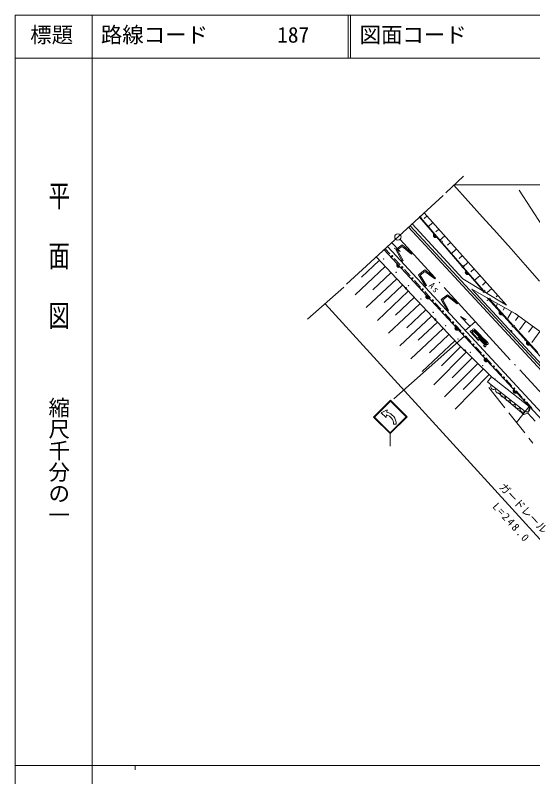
# Model space of a CAD drawing. Units: millimetres, scale not verified. Extents: x -61140 to 578860, y -202464 to 157536.
# Drawn here: x -61140 to 59673, y -20055 to 157536 of the extents above; entities that cross this region are included whole.
import ezdxf
from ezdxf.enums import TextEntityAlignment as Align

# ---------------------------------------------------------------- set-up
doc = ezdxf.new("R2010")
doc.units = ezdxf.units.MM
doc.header["$LTSCALE"] = 1000
doc.linetypes.add('DASHED', pattern=[7.5, 6, -1.5])
doc.linetypes.add('LONG_DASHED_DOTTED', pattern=[15.25, 12, -1.5, 0.25, -1.5])
for name, color, linetype, lineweight in [('S-BGD', 7, 'Continuous', 13), ('S-BGD-HTXT', 7, 'Continuous', 13), ('S-TTL', 2, 'Continuous', 13), ('S-TTL-TXT', 7, 'Continuous', 13)]:
    doc.layers.add(name, color=color, linetype=linetype, lineweight=lineweight)
doc.styles.add('@ＭＳ ゴシック', font='')
doc.styles.add('ＭＳ ゴシック', font='')
doc.styles.get('@ＭＳ ゴシック').set_extended_font_data('@MS Gothic')
doc.styles.get('ＭＳ ゴシック').set_extended_font_data('MS Gothic')

msp = doc.modelspace()

# ---------------------------------------------------------------- linework, layer by layer
at = {"layer": 'S-BGD'}
for p, q in [((43535, 120037), (39364, 116109)), ((41242, 117878), (44591, 114181)), ((41367, 117995), (412409, 117995)), ((16184, 94820), (38782, 115527)), ((56471, 116712), (59211, 112539)), ((44591, 114181), (47942, 110473)), ((59211, 112539), (61971, 108371)), ((33206, 110417), (48068, 93236)), ((33552, 110257), (38198, 104868)), ((34987, 110723), (34315, 110121)), ((34335, 111452), (53568, 89959)), ((47942, 110473), (51279, 106765)), ((31073, 108462), (64258, 72622)), ((31509, 108862), (43322, 96064)), ((36363, 109185), (35217, 108159)), ((30659, 108083), (63897, 72186)), ((37740, 107647), (37036, 107017)), ((51279, 106765), (54611, 103040)), ((36478, 106142), (36498, 106288)), ((36505, 106019), (36478, 106142)), ((36883, 105689), (36487, 106146)), ((36494, 106235), (36970, 105684)), ((36498, 106288), (36532, 106397)), ((36553, 105906), (36505, 106019)), ((37050, 105687), (36512, 106310)), ((36517, 106017), (36761, 105735)), ((36532, 106397), (36595, 106500)), ((36533, 106381), (37121, 105700)), ((36655, 105789), (36553, 105906)), ((37185, 105722), (36564, 106440)), ((36595, 106500), (37249, 105744)), ((36760, 105724), (36655, 105789)), ((36877, 105680), (36760, 105724)), ((37024, 105679), (36877, 105680)), ((37136, 105699), (37024, 105679)), ((37249, 105744), (37136, 105699)), ((39116, 106109), (37917, 105036)), ((25207, 103088), (26330, 101870)), ((25874, 103560), (86422, 37996)), ((26735, 104488), (28699, 102425)), ((28699, 102425), (27353, 103214)), ((27695, 102885), (29165, 103966)), ((28044, 102827), (29145, 103636)), ((29145, 103636), (31400, 101837)), ((31626, 102003), (29165, 103966)), ((38524, 104489), (43170, 99100)), ((40492, 104571), (39757, 103913)), ((41869, 103033), (40617, 101912)), ((54611, 103040), (57923, 99308)), ((24951, 102853), (58948, 66178)), ((29187, 100211), (27695, 102885)), ((29404, 100370), (28044, 102827)), ((31400, 101837), (31626, 102003)), ((43245, 101495), (42478, 100808)), ((23832, 100368), (19653, 96439)), ((23154, 101089), (42143, 80893)), ((27327, 100789), (28704, 99297)), ((27952, 99447), (28011, 99553)), ((28628, 98795), (27982, 99492)), ((28011, 99553), (28691, 98819)), ((29404, 100370), (29187, 100211)), ((44621, 99957), (43317, 98789)), ((25188, 98925), (18174, 92330)), ((27907, 99190), (27921, 99337)), ((27938, 99069), (27907, 99190)), ((28327, 98752), (27916, 99195)), ((27919, 99284), (28414, 98750)), ((27921, 99337), (27952, 99447)), ((28494, 98756), (27935, 99359)), ((27990, 98957), (27938, 99069)), ((27950, 99067), (28203, 98793)), ((27953, 99431), (28565, 98771)), ((28096, 98844), (27990, 98957)), ((28203, 98783), (28096, 98844)), ((28322, 98743), (28203, 98783)), ((28469, 98746), (28322, 98743)), ((28579, 98770), (28469, 98746)), ((28691, 98819), (28579, 98770)), ((29701, 98217), (31077, 96725)), ((33032, 96988), (34459, 98124)), ((33382, 96943), (34452, 97794)), ((34452, 97794), (36775, 96084)), ((36994, 96258), (34459, 98124)), ((43496, 98721), (48142, 93332)), ((43909, 97551), (43929, 97697)), ((43929, 97697), (43963, 97806)), ((44481, 97097), (43943, 97719)), ((43963, 97806), (44026, 97910)), ((43964, 97790), (44552, 97109)), ((44616, 97131), (43995, 97850)), ((44026, 97910), (44680, 97153)), ((45998, 98419), (45199, 97704)), ((57923, 99308), (61222, 95552)), ((27901, 96040), (20787, 89352)), ((26545, 97483), (22306, 93498)), ((34627, 94373), (33032, 96988)), ((34837, 94541), (33382, 96943)), ((36775, 96084), (36994, 96258)), ((43322, 96064), (53568, 89959)), ((43936, 97429), (43909, 97551)), ((44314, 97098), (43918, 97556)), ((43925, 97644), (44401, 97094)), ((43984, 97315), (43936, 97429)), ((43948, 97426), (44192, 97144)), ((44086, 97198), (43984, 97315)), ((44191, 97134), (44086, 97198)), ((44308, 97090), (44191, 97134)), ((44455, 97088), (44308, 97090)), ((44567, 97108), (44455, 97088)), ((44680, 97153), (44567, 97108)), ((47374, 96880), (46017, 95666)), ((29257, 94597), (24959, 90556)), ((32074, 95645), (33451, 94153)), ((34837, 94541), (34627, 94373)), ((48750, 95342), (47920, 94600)), ((7067, 86673), (15554, 94093)), ((30614, 93155), (23401, 86373)), ((29812, 94008), (29867, 94032)), ((30154, 93643), (29812, 94008)), ((29843, 94020), (30169, 93674)), ((29867, 94032), (29923, 94045)), ((30183, 93704), (29875, 94032)), ((29910, 94040), (30192, 93740)), ((29923, 94045), (29996, 94047)), ((30199, 93778), (29950, 94043)), ((29993, 94043), (30201, 93822)), ((29996, 94047), (30056, 94027)), ((30183, 93886), (30055, 94022)), ((30056, 94027), (30110, 93997)), ((30110, 93997), (30163, 93941)), ((30183, 93696), (30154, 93643)), ((30163, 93941), (30189, 93885)), ((30198, 93752), (30183, 93696)), ((30189, 93885), (30205, 93825)), ((30205, 93825), (30198, 93752)), ((34447, 93072), (35824, 91580)), ((38293, 91250), (39751, 92348)), ((42233, 90413), (39751, 92348)), ((85730, 50046), (45464, 93643)), ((45464, 93643), (49035, 91654)), ((50127, 93804), (48977, 92775)), ((31970, 91712), (27613, 87615)), ((34706, 91855), (34721, 92002)), ((34737, 91734), (34706, 91855)), ((35127, 91417), (34715, 91860)), ((34719, 91949), (35213, 91415)), ((34721, 92002), (34752, 92112)), ((35293, 91421), (34734, 92024)), ((34790, 91622), (34737, 91734)), ((34749, 91732), (35003, 91458)), ((34752, 92112), (34810, 92218)), ((34753, 92096), (35365, 91436)), ((35427, 91460), (34782, 92157)), ((34895, 91508), (34790, 91622)), ((34810, 92218), (35490, 91484)), ((35002, 91448), (34895, 91508)), ((35121, 91408), (35002, 91448)), ((35268, 91411), (35121, 91408)), ((35379, 91435), (35268, 91411)), ((35490, 91484), (35379, 91435)), ((39816, 88593), (38293, 91250)), ((38642, 91196), (39734, 92018)), ((40031, 88755), (38642, 91196)), ((39734, 92018), (42010, 90245)), ((49035, 91654), (81107, 56256)), ((49035, 91654), (55539, 87942)), ((49706, 91128), (55094, 85205)), ((49848, 91190), (49791, 91090)), ((51503, 92266), (51087, 91894)), ((52879, 90728), (52643, 90516)), ((11182, 90270), (91881, 1858)), ((33326, 90270), (26014, 83395)), ((34683, 88827), (30266, 84674)), ((36821, 90500), (38197, 89008)), ((42010, 90245), (42233, 90413)), ((51474, 90262), (51160, 89712)), ((53100, 89334), (52750, 88721)), ((36039, 87384), (28628, 80416)), ((39194, 87928), (40571, 86436)), ((40031, 88755), (39816, 88593)), ((44948, 85003), (42767, 87250)), ((42767, 87250), (44121, 86474)), ((51799, 88124), (51815, 88270)), ((51828, 88002), (51799, 88124)), ((52214, 87680), (51808, 88129)), ((51812, 88217), (52301, 87678)), ((51815, 88270), (51847, 88380)), ((52381, 87683), (51828, 88292)), ((51879, 87890), (51828, 88002)), ((51840, 88000), (52090, 87724)), ((51847, 88380), (51907, 88485)), ((51848, 88364), (52452, 87697)), ((52515, 87720), (51877, 88424)), ((51983, 87775), (51879, 87890)), ((51907, 88485), (52578, 87744)), ((52090, 87713), (51983, 87775)), ((52208, 87672), (52090, 87713)), ((52355, 87673), (52208, 87672)), ((52466, 87696), (52355, 87673)), ((52578, 87744), (52466, 87696)), ((54726, 88406), (53873, 86913)), ((55539, 87942), (70381, 77279)), ((56363, 87350), (55619, 86314)), ((37395, 85942), (32919, 81733)), ((36659, 86725), (36715, 86750)), ((37001, 86361), (36659, 86725)), ((36690, 86737), (37016, 86391)), ((36715, 86750), (36770, 86762)), ((37030, 86422), (36722, 86750)), ((36757, 86757), (37039, 86458)), ((36770, 86762), (36843, 86765)), ((37046, 86496), (36797, 86761)), ((36840, 86760), (37048, 86540)), ((36843, 86765), (36903, 86745)), ((36903, 86745), (36957, 86715)), ((37030, 86604), (36903, 86740)), ((36957, 86715), (37010, 86659)), ((37030, 86414), (37001, 86361)), ((37010, 86659), (37036, 86603)), ((37045, 86469), (37030, 86414)), ((37036, 86603), (37052, 86542)), ((37052, 86542), (37045, 86469)), ((41568, 85355), (42944, 83863)), ((43841, 83961), (46316, 86143)), ((58013, 86165), (56559, 84142)), ((38752, 84499), (31242, 77438)), ((41506, 84520), (41520, 84666)), ((41537, 84399), (41506, 84520)), ((41926, 84081), (41515, 84525)), ((41518, 84613), (42013, 84080)), ((41520, 84666), (41551, 84777)), ((42093, 84086), (41533, 84689)), ((41589, 84287), (41537, 84399)), ((41549, 84396), (41802, 84123)), ((41551, 84777), (41610, 84882)), ((41552, 84761), (42164, 84101)), ((42227, 84125), (41581, 84822)), ((41694, 84173), (41589, 84287)), ((41610, 84882), (42290, 84149)), ((41802, 84113), (41694, 84173)), ((41920, 84073), (41802, 84113)), ((42067, 84076), (41920, 84073)), ((42178, 84100), (42067, 84076)), ((42290, 84149), (42178, 84100)), ((45082, 83758), (45366, 84041)), ((46993, 81696), (45082, 83758)), ((45366, 84041), (45683, 83721)), ((45494, 83534), (45683, 83721)), ((46684, 82249), (45497, 83531)), ((48857, 80814), (45684, 84004)), ((48752, 81132), (46002, 83897)), ((46038, 84357), (49212, 81166)), ((48894, 81273), (46143, 84038)), ((54411, 83956), (54467, 83980)), ((54751, 83589), (54411, 83956)), ((54443, 83968), (54765, 83619)), ((54467, 83980), (54522, 83992)), ((54780, 83649), (54474, 83980)), ((54510, 83987), (54789, 83685)), ((54522, 83992), (54596, 83994)), ((54797, 83723), (54550, 83990)), ((54593, 83989), (54798, 83767)), ((54596, 83994), (54655, 83974)), ((54655, 83974), (54709, 83943)), ((54781, 83832), (54655, 83968)), ((54709, 83943), (54762, 83886)), ((54780, 83641), (54751, 83589)), ((54762, 83886), (54788, 83830)), ((54796, 83697), (54780, 83641)), ((54788, 83830), (54803, 83770)), ((54803, 83770), (54796, 83697)), ((55430, 84835), (60818, 78912)), ((59662, 84980), (58661, 83588)), ((61311, 83796), (59430, 81178)), ((43770, 82685), (27247, 68073)), ((40108, 83057), (35572, 78792)), ((43941, 82783), (45318, 81291)), ((48680, 80708), (47129, 82268)), ((48362, 80815), (47234, 81950)), ((48395, 81988), (49071, 81308)), ((41464, 81614), (33855, 74460)), ((42814, 80242), (38341, 75738)), ((42143, 80893), (50035, 73244)), ((46314, 80211), (47691, 78719)), ((48494, 80186), (48177, 80505)), ((58213, 81044), (58229, 81190)), ((58242, 80922), (58213, 81044)), ((58628, 80601), (58222, 81049)), ((58226, 81137), (58715, 80598)), ((58229, 81190), (58261, 81300)), ((58293, 80810), (58242, 80922)), ((58795, 80603), (58243, 81213)), ((58255, 80920), (58505, 80644)), ((58261, 81300), (58321, 81405)), ((58262, 81284), (58866, 80617)), ((58929, 80641), (58292, 81345)), ((58398, 80695), (58293, 80810)), ((58321, 81405), (58992, 80664)), ((58504, 80633), (58398, 80695)), ((58623, 80592), (58504, 80633)), ((58770, 80594), (58623, 80592)), ((58880, 80617), (58770, 80594)), ((58992, 80664), (58880, 80617)), ((44156, 78941), (36600, 71332)), ((43610, 79436), (43665, 79462)), ((43965, 79083), (43610, 79436)), ((43641, 79449), (43978, 79114)), ((43665, 79462), (43719, 79477)), ((43991, 79145), (43672, 79462)), ((43707, 79471), (43999, 79181)), ((43719, 79477), (43793, 79481)), ((44005, 79219), (43747, 79476)), ((43790, 79477), (44005, 79264)), ((43793, 79481), (43853, 79464)), ((43853, 79464), (43908, 79436)), ((43985, 79327), (43853, 79458)), ((43908, 79436), (43963, 79381)), ((43963, 79381), (43991, 79326)), ((43992, 79137), (43965, 79083)), ((43991, 79326), (44009, 79266)), ((44005, 79193), (43992, 79137)), ((44009, 79266), (44005, 79193)), ((45499, 77640), (40885, 72994)), ((48305, 77185), (48319, 77331)), ((48336, 77064), (48305, 77185)), ((48725, 76746), (48314, 77190)), ((48317, 77278), (48812, 76745)), ((48319, 77331), (48350, 77442)), ((48892, 76751), (48333, 77354)), ((48388, 76952), (48336, 77064)), ((48348, 77061), (48601, 76788)), ((48350, 77442), (48409, 77547)), ((48351, 77426), (48963, 76766)), ((49026, 76790), (48380, 77487)), ((48494, 76838), (48388, 76952)), ((48409, 77547), (49089, 76814)), ((48601, 76778), (48494, 76838)), ((48720, 76738), (48601, 76778)), ((48688, 77638), (50064, 76146)), ((48867, 76741), (48720, 76738)), ((48977, 76765), (48867, 76741)), ((49089, 76814), (48977, 76765)), ((46841, 76339), (39071, 68516)), ((48183, 75038), (43429, 70251)), ((51061, 75066), (52438, 73574)), ((49526, 73737), (41543, 65699)), ((50035, 73244), (49066, 72028)), ((58808, 66256), (50035, 73244)), ((49935, 71341), (49066, 72028)), ((49876, 71177), (49858, 71012)), ((49935, 71341), (49876, 71177)), ((57922, 65144), (49935, 71341)), ((53435, 72494), (54811, 71002)), ((49858, 71012), (49872, 70801)), ((49872, 70801), (49944, 70635)), ((49944, 70635), (50045, 70488)), ((50045, 70488), (50222, 70351)), ((50222, 70351), (50389, 70289)), ((50389, 70289), (50568, 70261)), ((50568, 70261), (50776, 70300)), ((50776, 70300), (50928, 70360)), ((50928, 70360), (51076, 70456)), ((51017, 70291), (50999, 70127)), ((50999, 70127), (51013, 69915)), ((51013, 69915), (51085, 69749)), ((51076, 70456), (51017, 70291)), ((51085, 69749), (51186, 69603)), ((51186, 69603), (51363, 69465)), ((51363, 69465), (51530, 69404)), ((51530, 69404), (51709, 69375)), ((57580, 64426), (51597, 69516)), ((51709, 69375), (51917, 69414)), ((51917, 69414), (52069, 69475)), ((52069, 69475), (52217, 69571)), ((52158, 69406), (52140, 69242)), ((52217, 69571), (52158, 69406)), ((55104, 69850), (55119, 69996)), ((55135, 69729), (55104, 69850)), ((55525, 69411), (55113, 69855)), ((55117, 69943), (55611, 69410)), ((55119, 69996), (55150, 70107)), ((55691, 69416), (55132, 70019)), ((55188, 69617), (55135, 69729)), ((55148, 69726), (55401, 69453)), ((55150, 70107), (55208, 70212)), ((55151, 70091), (55763, 69431)), ((55825, 69455), (55180, 70152)), ((55293, 69503), (55188, 69617)), ((55208, 70212), (55888, 69479)), ((55400, 69443), (55293, 69503)), ((55519, 69403), (55400, 69443)), ((55666, 69406), (55519, 69403)), ((55777, 69430), (55666, 69406)), ((55888, 69479), (55777, 69430)), ((55808, 69921), (57185, 68429)), ((26465, 67785), (22512, 63833)), ((22724, 63833), (26465, 67573)), ((30334, 63916), (26465, 67785)), ((26465, 67573), (30122, 63916)), ((52140, 69242), (52154, 69030)), ((52154, 69030), (52226, 68864)), ((52226, 68864), (52327, 68717)), ((52327, 68717), (52504, 68580)), ((52504, 68580), (52671, 68519)), ((52671, 68519), (52850, 68490)), ((52850, 68490), (53058, 68529)), ((53058, 68529), (53210, 68589)), ((53210, 68589), (53358, 68685)), ((53299, 68521), (53281, 68356)), ((53281, 68356), (53295, 68145)), ((53295, 68145), (53367, 67979)), ((53358, 68685), (53299, 68521)), ((53367, 67979), (53468, 67832)), ((53468, 67832), (53645, 67695)), ((53645, 67695), (53812, 67633)), ((53812, 67633), (53991, 67604)), ((53991, 67604), (54199, 67644)), ((54199, 67644), (54351, 67704)), ((54351, 67704), (54499, 67800)), ((54440, 67635), (54422, 67471)), ((54499, 67800), (54440, 67635)), ((54422, 67471), (54436, 67259)), ((54436, 67259), (54508, 67093)), ((54508, 67093), (54609, 66947)), ((54609, 66947), (54786, 66809)), ((54786, 66809), (54953, 66748)), ((54953, 66748), (55132, 66719)), ((55132, 66719), (55340, 66758)), ((55340, 66758), (55492, 66819)), ((55492, 66819), (55640, 66914)), ((55581, 66750), (55563, 66586)), ((55563, 66586), (55577, 66374)), ((55577, 66374), (55649, 66208)), ((55640, 66914), (55581, 66750)), ((55649, 66208), (55750, 66061)), ((55750, 66061), (55927, 65924)), ((55927, 65924), (56094, 65863)), ((56094, 65863), (56273, 65834)), ((56273, 65834), (56481, 65873)), ((56481, 65873), (56633, 65933)), ((56633, 65933), (56781, 66029)), ((56722, 65865), (56704, 65700)), ((56781, 66029), (56722, 65865)), ((58808, 66256), (57922, 65144)), ((58182, 67349), (59558, 65857)), ((58524, 64747), (58948, 66178)), ((58901, 66110), (58808, 66256)), ((58958, 65960), (58901, 66110)), ((58948, 66178), (72104, 52125)), ((58994, 65754), (58958, 65960)), ((58963, 65578), (58994, 65754)), ((25651, 65477), (24286, 64777)), ((24286, 64777), (25485, 63750)), ((25485, 63750), (25518, 64314)), ((25618, 64979), (25651, 65477)), ((55874, 62572), (57922, 65144)), ((56704, 65700), (56718, 65488)), ((56718, 65488), (56790, 65323)), ((56790, 65323), (56891, 65176)), ((56891, 65176), (57068, 65039)), ((57068, 65039), (57235, 64977)), ((57235, 64977), (57414, 64948)), ((57414, 64948), (57623, 64988)), ((58524, 64747), (57580, 64426)), ((57623, 64988), (57774, 65048)), ((57774, 65048), (57922, 65144)), ((57922, 65144), (58083, 65084)), ((58083, 65084), (58245, 65064)), ((58245, 65064), (58454, 65075)), ((58454, 65075), (58618, 65144)), ((60262, 62846), (58524, 64747)), ((58618, 65144), (58764, 65242)), ((58764, 65242), (58901, 65414)), ((58901, 65414), (58963, 65578)), ((22512, 63833), (26382, 59963)), ((26382, 60175), (22724, 63833)), ((26382, 59963), (30334, 63916)), ((30122, 63916), (26382, 60175)), ((27777, 62155), (27146, 62188)), ((26382, 59963), (26382, 57054))]:
    msp.add_line(p, q, dxfattribs=at)
at = {"layer": 'S-BGD', "linetype": 'LONG_DASHED_DOTTED'}
for p, q in [((28695, 105266), (46273, 86018)), ((46273, 86018), (68174, 62297))]:
    msp.add_line(p, q, dxfattribs=at)
at = {"layer": 'S-BGD', "linetype": 'DASHED'}
msp.add_line((49441, 70705), (59716, 57715), dxfattribs=at)
at = {"layer": 'S-BGD'}
for centre, radius in [((33389, 110446), 249), ((28189, 105820), 746), ((28189, 105820), 22.5), ((38361, 104678), 249), ((26829, 101329), 149), ((24890, 100713), 49.8), ((29202, 98757), 149), ((43333, 98911), 249), ((27774, 97601), 49.8), ((31576, 96185), 149), ((30659, 94490), 49.8), ((33949, 93612), 149), ((48305, 93143), 249), ((33543, 91378), 49.8), ((36322, 91040), 149), ((49078, 91054), 49.8), ((49538, 91313), 249), ((36427, 88267), 49.8), ((38696, 88468), 149), ((51992, 87971), 49.8), ((41069, 85895), 149), ((55262, 85020), 249), ((39311, 85155), 49.8), ((43443, 83323), 149), ((54906, 84887), 49.8), ((42196, 82044), 49.8), ((57820, 81803), 49.8), ((45816, 80751), 149), ((45080, 78933), 49.8), ((48189, 78178), 149), ((47964, 75821), 49.8), ((50563, 75606), 149), ((52936, 73034), 149), ((50848, 72710), 49.8), ((55310, 70461), 149), ((57683, 67889), 149)]:
    msp.add_circle(centre, radius, dxfattribs=at)
for centre, radius, start, end in [((45861, 84181), 250, 44.84631, 224.84631), ((46073, 83968), 100, 44.84631, 224.84631), ((46915, 82057), 300, 44.59259, 140.2406), ((47277, 81792), 300, 148.22504, 198.74963), ((47127, 81844), 150, 44.84631, 134.84637), ((48136, 80802), 300, 277.77814, 313.73279), ((48257, 80708), 150, 305.2464, 45.64868), ((48477, 80435), 250, 274.01721, 317.49402), ((48468, 80496), 300, 310.0658, 45.04565), ((48823, 81203), 100, 224.84631, 44.84631), ((49034, 80990), 250, 224.84631, 44.84631), ((25058, 62276), 2090, 357.60504, 77.27209), ((24991, 62262), 2788, 357.80914, 77.00156)]:
    msp.add_arc(centre, radius, start, end, dxfattribs=at)
at = {"layer": 'S-BGD-HTXT'}
for p, q in [((-43140, 147536), (-43140, -202464)), ((-61140, -17464), (477860, -17464)), ((-33140, -17464), (-33140, -18464))]:
    msp.add_line(p, q, dxfattribs=at)
at = {"layer": 'S-TTL'}
for p, q in [((-61140, 157536), (-61140, -202464)), ((578860, 157536), (-61140, 157536)), ((-43140, 157536), (-43140, 147536)), ((16610, 157536), (16610, 147536)), ((17110, 157536), (17110, 147536)), ((-61140, 147536), (578860, 147536))]:
    msp.add_line(p, q, dxfattribs=at)

# ---------------------------------------------------------------- texts
at = {"layer": 'S-BGD', "style": 'ＭＳ ゴシック'}
msp.add_text('ガードレール', height=1833, rotation=313.5, dxfattribs=at).set_placement((51244, 47023), align=Align.BOTTOM_LEFT)
at = {"layer": 'S-BGD', "attachment_point": 7, "style": 'ＭＳ ゴシック'}
for s, insert, char_height, rotation in [('\\T1.3;As', (35263, 94379), 1466, 312.9), ('\\T1.32;L=248.0', (50112, 42835), 1833, 312.4)]:
    msp.add_mtext(s, dxfattribs=dict(at, insert=insert, char_height=char_height, rotation=rotation))
at = {"layer": 'S-BGD-HTXT', "style": '@ＭＳ ゴシック', "width": 1.4}
msp.add_text('平  面  図', height=3666, rotation=270, dxfattribs=at).set_placement((-53863, 119010), align=Align.BOTTOM_LEFT)
at = {"layer": 'S-BGD-HTXT', "style": '@ＭＳ ゴシック'}
msp.add_text('縮尺千分の一', height=3666, rotation=270, dxfattribs=at).set_placement((-53863, 68566), align=Align.BOTTOM_LEFT)
at = {"layer": 'S-TTL-TXT', "style": 'ＭＳ ゴシック'}
for s, p in [('標題', (-57640, 150036)), ('路線コード', (-41140, 150036)), ('187', (2, 150036)), ('図面コード', (19240, 150036))]:
    msp.add_text(s, height=3666, dxfattribs=at).set_placement(p, align=Align.BOTTOM_LEFT)

doc.saveas('drawing.dxf')
